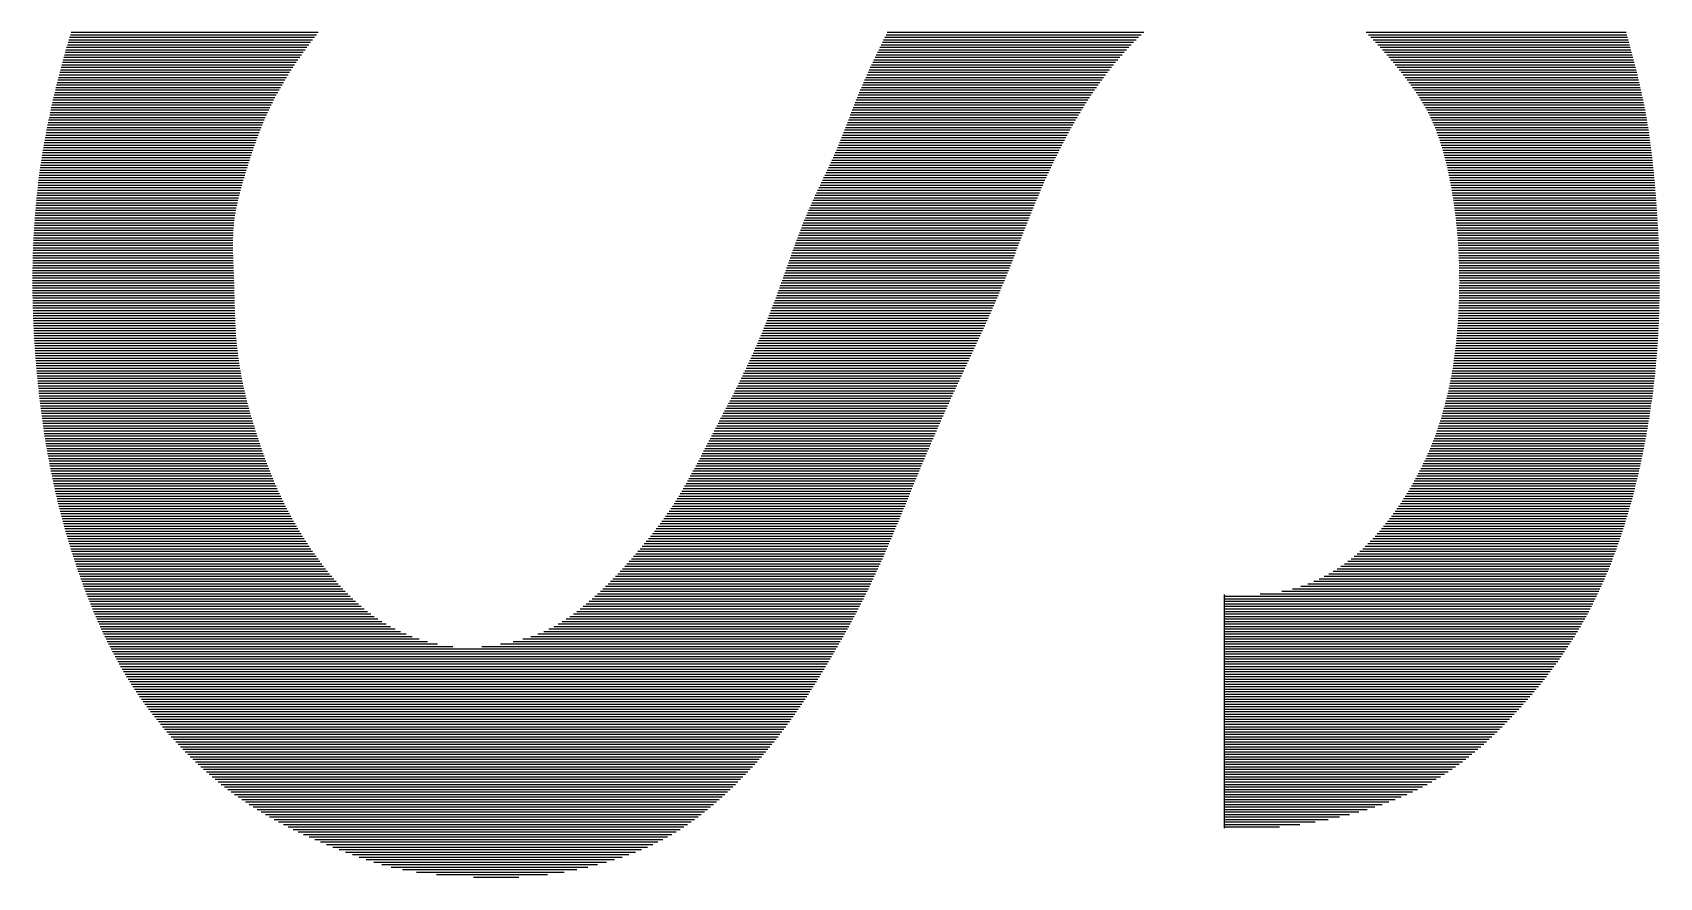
# Model space of a CAD drawing. Extents: x -2502 to 14741, y -2417 to 9756.
# Drawn here: x 8773.98 to 8817.82, y 1025.31 to 1048.06 of the extents above; entities that cross this region are included whole.
import ezdxf
from ezdxf.enums import TextEntityAlignment as Align
from ezdxf.xclip import XClip

# ---------------------------------------------------------------- set-up
doc = ezdxf.new("R2010")
doc.units = 0
doc.header["$LTSCALE"] = 60
doc.header["$MEASUREMENT"] = 0
doc.header["$XCLIPFRAME"] = 0
doc.layers.get('0').update_dxf_attribs({"linetype": 'CONTINUOUS'})
doc.layers.add('2017_67-102$0$RLA-FORMATO', color=7, linetype='CONTINUOUS')
doc.layers.add('2017_67-102$0$RLA-LOGO', color=7, linetype='CONTINUOUS')
doc.styles.add('2017_67-102$0$ROMAND', font='romand', dxfattribs={"height": 31.5})
doc.styles.add('2017_67-102$0$ROMANS', font='ROMANS.shx', dxfattribs={"height": 16.875})

# ---------------------------------------------------------------- blocks, each defined once
blk = doc.blocks.new('2017_67-102$0$viñeta-rl')
at = {"layer": '2017_67-102$0$RLA-LOGO', "color": 8, "true_color": 0x707070}
for p, q in [((-44.695, 270.015), (-44.695, 266.094)), ((-44.65, 270.023), (-44.65, 266.118)), ((-44.605, 270.031), (-44.605, 266.141)), ((-44.56, 270.039), (-44.56, 266.163)), ((-44.515, 270.047), (-44.515, 266.184)), ((-44.47, 270.055), (-44.47, 266.204)), ((-44.425, 270.062), (-44.425, 266.224)), ((-44.38, 270.069), (-44.38, 266.243)), ((-44.335, 270.076), (-44.335, 266.261)), ((-44.29, 270.083), (-44.29, 266.278)), ((-44.245, 270.09), (-44.245, 266.295)), ((-44.2, 270.096), (-44.2, 266.311)), ((-44.155, 270.102), (-44.155, 266.327)), ((-44.11, 270.108), (-44.11, 266.342)), ((-44.065, 270.114), (-44.065, 266.356)), ((-44.02, 270.12), (-44.02, 266.37)), ((-43.975, 270.126), (-43.975, 266.384)), ((-43.93, 270.131), (-43.93, 266.396)), ((-43.885, 270.137), (-43.885, 266.409)), ((-43.84, 270.142), (-43.84, 266.421)), ((-43.795, 270.147), (-43.795, 266.432)), ((-43.75, 270.152), (-43.75, 266.444)), ((-43.705, 270.157), (-43.705, 266.454)), ((-43.66, 270.162), (-43.66, 266.465)), ((-43.615, 270.167), (-43.615, 266.475)), ((-43.57, 270.171), (-43.57, 266.485)), ((-43.525, 270.176), (-43.525, 266.494)), ((-43.48, 270.18), (-43.48, 266.503)), ((-43.435, 270.184), (-43.435, 266.512)), ((-43.39, 270.189), (-43.39, 266.52)), ((-43.345, 270.193), (-43.345, 266.529)), ((-43.3, 270.196), (-43.3, 266.537)), ((-43.255, 270.2), (-43.255, 266.544)), ((-43.21, 270.204), (-43.21, 266.552)), ((-43.165, 270.208), (-43.165, 266.559)), ((-43.12, 270.211), (-43.12, 266.566)), ((-43.075, 270.215), (-43.075, 266.573)), ((-43.03, 270.218), (-43.03, 266.58)), ((-42.985, 270.221), (-42.985, 266.586)), ((-42.94, 270.224), (-42.94, 266.592)), ((-42.895, 270.227), (-42.895, 266.598)), ((-42.85, 270.23), (-42.85, 266.604)), ((-42.805, 270.233), (-42.805, 266.61)), ((-42.76, 270.236), (-42.76, 266.615)), ((-42.715, 270.239), (-42.715, 266.62)), ((-42.67, 270.241), (-42.67, 266.625)), ((-42.625, 270.244), (-42.625, 266.63)), ((-42.58, 270.246), (-42.58, 266.634)), ((-42.535, 270.249), (-42.535, 266.638)), ((-42.49, 270.251), (-42.49, 266.642)), ((-42.445, 270.253), (-42.445, 266.646)), ((-42.4, 270.255), (-42.4, 266.65)), ((-42.355, 270.257), (-42.355, 266.653)), ((-42.31, 270.259), (-42.31, 266.656)), ((-42.265, 270.261), (-42.265, 266.659)), ((-42.22, 270.262), (-42.22, 266.662)), ((-42.175, 270.264), (-42.175, 266.665)), ((-42.13, 270.265), (-42.13, 266.667)), ((-42.085, 270.267), (-42.085, 266.669)), ((-42.04, 270.268), (-42.04, 266.671)), ((-41.995, 270.269), (-41.995, 266.673)), ((-41.95, 270.27), (-41.95, 266.674)), ((-41.905, 270.271), (-41.905, 266.676)), ((-41.86, 270.272), (-41.86, 266.677)), ((-41.815, 270.273), (-41.815, 266.678)), ((-41.77, 270.273), (-41.77, 266.678)), ((-41.725, 270.274), (-41.725, 266.679)), ((-41.68, 270.274), (-41.68, 266.679)), ((-41.635, 270.274), (-41.635, 266.68)), ((-41.59, 270.274), (-41.59, 266.68)), ((-41.545, 270.274), (-41.545, 266.679)), ((-41.5, 270.274), (-41.5, 266.679)), ((-41.455, 270.274), (-41.455, 266.678)), ((-41.41, 270.274), (-41.41, 266.677)), ((-41.365, 270.273), (-41.365, 266.676)), ((-41.32, 270.273), (-41.32, 266.675)), ((-41.275, 270.272), (-41.275, 266.674)), ((-41.23, 270.271), (-41.23, 266.672)), ((-41.185, 270.27), (-41.185, 266.67)), ((-41.14, 270.269), (-41.14, 266.669)), ((-41.095, 270.268), (-41.095, 266.666)), ((-41.05, 270.267), (-41.05, 266.664)), ((-41.005, 270.265), (-41.005, 266.662)), ((-40.96, 270.264), (-40.96, 266.659)), ((-40.915, 270.262), (-40.915, 266.656)), ((-40.87, 270.26), (-40.87, 266.653)), ((-40.825, 270.258), (-40.825, 266.65)), ((-40.78, 270.256), (-40.78, 266.646)), ((-40.735, 270.254), (-40.735, 266.642)), ((-40.69, 270.252), (-40.69, 266.639)), ((-40.645, 270.249), (-40.645, 266.634)), ((-40.6, 270.247), (-40.6, 266.63)), ((-40.555, 270.244), (-40.555, 266.626)), ((-40.51, 270.241), (-40.51, 266.621)), ((-40.465, 270.238), (-40.465, 266.616)), ((-40.42, 270.235), (-40.42, 266.611)), ((-40.375, 270.231), (-40.375, 266.605)), ((-40.33, 270.228), (-40.33, 266.6)), ((-40.285, 270.224), (-40.285, 266.594)), ((-40.24, 270.22), (-40.24, 266.588)), ((-40.195, 270.217), (-40.195, 266.581)), ((-40.15, 270.212), (-40.15, 266.574)), ((-40.105, 270.208), (-40.105, 266.567)), ((-40.06, 270.204), (-40.06, 266.56)), ((-40.015, 270.199), (-40.015, 266.553)), ((-39.97, 270.195), (-39.97, 266.545)), ((-39.925, 270.19), (-39.925, 266.537)), ((-39.88, 270.185), (-39.88, 266.529)), ((-39.835, 270.18), (-39.835, 266.52)), ((-39.79, 270.175), (-39.79, 266.511)), ((-39.745, 270.17), (-39.745, 266.502)), ((-39.7, 270.164), (-39.7, 266.492)), ((-39.655, 270.159), (-39.655, 266.483)), ((-39.61, 270.153), (-39.61, 266.472)), ((-39.565, 270.147), (-39.565, 266.462)), ((-39.52, 270.141), (-39.52, 266.451)), ((-39.475, 270.135), (-39.475, 266.44)), ((-39.43, 270.128), (-39.43, 266.428)), ((-39.385, 270.122), (-39.385, 266.417)), ((-39.34, 270.115), (-39.34, 266.404)), ((-39.295, 270.109), (-39.295, 266.392)), ((-39.25, 270.102), (-39.25, 266.379)), ((-39.205, 270.095), (-39.205, 266.366)), ((-39.16, 270.088), (-39.16, 266.352)), ((-39.115, 270.08), (-39.115, 266.338)), ((-39.07, 270.073), (-39.07, 266.323)), ((-39.025, 270.065), (-39.025, 266.308)), ((-38.98, 270.058), (-38.98, 266.293)), ((-38.935, 270.05), (-38.935, 266.277)), ((-38.89, 270.042), (-38.89, 266.261)), ((-38.845, 270.034), (-38.845, 266.245)), ((-38.8, 270.025), (-38.8, 266.228)), ((-38.755, 270.017), (-38.755, 266.21)), ((-45.91, 269.726), (-45.91, 265.176)), ((-45.865, 269.738), (-45.865, 265.217)), ((-45.82, 269.751), (-45.82, 265.257)), ((-45.775, 269.763), (-45.775, 265.297)), ((-45.73, 269.774), (-45.73, 265.336)), ((-45.685, 269.786), (-45.685, 265.375)), ((-45.64, 269.798), (-45.64, 265.414)), ((-45.595, 269.81), (-45.595, 265.452)), ((-45.55, 269.821), (-45.55, 265.489)), ((-45.505, 269.833), (-45.505, 265.527)), ((-45.46, 269.844), (-45.46, 265.564)), ((-45.415, 269.855), (-45.415, 265.6)), ((-45.37, 269.867), (-45.37, 265.636)), ((-45.325, 269.878), (-45.325, 265.672)), ((-45.28, 269.888), (-45.28, 265.707)), ((-45.235, 269.899), (-45.235, 265.741)), ((-45.19, 269.91), (-45.19, 265.775)), ((-45.145, 269.92), (-45.145, 265.808)), ((-45.1, 269.93), (-45.1, 265.84)), ((-45.055, 269.94), (-45.055, 265.872)), ((-45.01, 269.95), (-45.01, 265.902)), ((-44.965, 269.96), (-44.965, 265.932)), ((-44.92, 269.97), (-44.92, 265.962)), ((-44.875, 269.979), (-44.875, 265.99)), ((-44.83, 269.988), (-44.83, 266.017)), ((-44.785, 269.997), (-44.785, 266.044)), ((-44.74, 270.006), (-44.74, 266.07)), ((-38.71, 270.008), (-38.71, 266.192)), ((-38.665, 270), (-38.665, 266.174)), ((-38.62, 269.991), (-38.62, 266.155)), ((-38.575, 269.982), (-38.575, 266.136)), ((-38.53, 269.973), (-38.53, 266.116)), ((-38.485, 269.964), (-38.485, 266.096)), ((-38.44, 269.954), (-38.44, 266.076)), ((-38.395, 269.945), (-38.395, 266.055)), ((-38.35, 269.935), (-38.35, 266.033)), ((-38.305, 269.925), (-38.305, 266.011)), ((-38.26, 269.915), (-38.26, 265.989)), ((-38.215, 269.905), (-38.215, 265.966)), ((-38.17, 269.895), (-38.17, 265.942)), ((-38.125, 269.884), (-38.125, 265.918)), ((-38.08, 269.873), (-38.08, 265.894)), ((-38.035, 269.863), (-38.035, 265.869)), ((-37.99, 269.852), (-37.99, 265.844)), ((-37.945, 269.84), (-37.945, 265.818)), ((-37.9, 269.829), (-37.9, 265.791)), ((-37.855, 269.818), (-37.855, 265.764)), ((-37.81, 269.806), (-37.81, 265.736)), ((-37.765, 269.794), (-37.765, 265.708)), ((-37.72, 269.782), (-37.72, 265.679)), ((-37.675, 269.77), (-37.675, 265.65)), ((-37.63, 269.758), (-37.63, 265.62)), ((-37.585, 269.745), (-37.585, 265.589)), ((-37.54, 269.732), (-37.54, 265.558)), ((-46.09, 269.677), (-46.09, 265.004)), ((-46.045, 269.69), (-46.045, 265.048)), ((-46, 269.702), (-46, 265.091)), ((-45.955, 269.714), (-45.955, 265.134)), ((-37.495, 269.719), (-37.495, 265.526)), ((-37.45, 269.706), (-37.45, 265.494)), ((-37.405, 269.693), (-37.405, 265.46)), ((-37.36, 269.679), (-37.36, 265.426)), ((-37.315, 269.666), (-37.315, 265.392)), ((-37.27, 269.652), (-37.27, 265.356)), ((-37.225, 269.638), (-37.225, 265.32)), ((-37.18, 269.623), (-37.18, 265.283)), ((-37.135, 269.609), (-37.135, 265.245)), ((-37.09, 269.594), (-37.09, 265.206)), ((-37.045, 269.579), (-37.045, 265.165)), ((-37, 269.564), (-37, 265.124)), ((-36.955, 269.548), (-36.955, 265.081)), ((-36.91, 269.533), (-36.91, 265.037)), ((-36.865, 269.517), (-36.865, 264.991)), ((-36.82, 269.5), (-36.82, 264.944)), ((-36.775, 269.484), (-36.775, 264.895)), ((-36.73, 269.467), (-36.73, 264.844)), ((-36.685, 269.451), (-36.685, 264.791)), ((-36.64, 269.433), (-36.64, 264.736)), ((-36.595, 269.416), (-36.595, 264.678)), ((-36.55, 269.398), (-36.55, 264.617)), ((-36.505, 269.38), (-36.505, 264.553)), ((-36.46, 269.362), (-36.46, 264.485)), ((-36.415, 269.344), (-36.415, 264.413)), ((-36.37, 269.325), (-36.37, 264.337)), ((-36.325, 269.306), (-36.325, 264.254)), ((-36.28, 269.286), (-36.28, 264.165)), ((-36.235, 269.267), (-36.235, 264.067)), ((-36.19, 269.247), (-36.19, 263.958)), ((-36.145, 269.226), (-36.145, 263.834)), ((-36.1, 269.206), (-36.1, 263.685)), ((-36.055, 269.185), (-36.055, 263.489)), ((-36.01, 269.164), (-36.01, 263.1)), ((-35.965, 269.142), (-35.965, 262.457)), ((-35.92, 269.12), (-35.92, 262.457)), ((-35.875, 269.098), (-35.875, 262.457)), ((-35.83, 269.075), (-35.83, 262.457)), ((-35.785, 269.052), (-35.785, 262.457)), ((-35.74, 269.029), (-35.74, 262.457)), ((-35.695, 269.005), (-35.695, 262.457)), ((-35.65, 268.981), (-35.65, 262.457)), ((-35.605, 268.956), (-35.605, 262.457)), ((-35.56, 268.931), (-35.56, 262.457)), ((-35.515, 268.906), (-35.515, 262.457)), ((-35.47, 268.88), (-35.47, 262.457)), ((-35.425, 268.854), (-35.425, 262.457)), ((-35.38, 268.828), (-35.38, 262.457)), ((-35.335, 268.801), (-35.335, 262.457)), ((-35.29, 268.774), (-35.29, 262.457)), ((-35.245, 268.746), (-35.245, 262.457)), ((-35.2, 268.718), (-35.2, 262.457)), ((-35.155, 268.689), (-35.155, 262.457)), ((-35.11, 268.66), (-35.11, 262.457)), ((-35.065, 268.631), (-35.065, 262.457)), ((-35.02, 268.601), (-35.02, 262.457)), ((-34.975, 268.571), (-34.975, 262.457)), ((-34.93, 268.54), (-34.93, 262.457)), ((-34.885, 268.509), (-34.885, 262.457)), ((-34.84, 268.478), (-34.84, 262.457)), ((-34.795, 268.446), (-34.795, 262.457)), ((-34.75, 268.413), (-34.75, 262.457)), ((-34.705, 268.38), (-34.705, 262.457)), ((-34.66, 268.347), (-34.66, 262.457)), ((-34.615, 268.313), (-34.615, 262.457)), ((-34.57, 268.278), (-34.57, 262.457)), ((-34.525, 268.243), (-34.525, 262.457)), ((-34.48, 268.208), (-34.48, 262.457)), ((-34.435, 268.172), (-34.435, 262.457)), ((-34.39, 268.136), (-34.39, 262.457)), ((-34.345, 268.099), (-34.345, 262.457)), ((-34.3, 268.062), (-34.3, 262.457)), ((-34.255, 268.024), (-34.255, 262.457)), ((-34.21, 267.986), (-34.21, 262.457)), ((-34.165, 267.947), (-34.165, 262.457)), ((-34.12, 267.908), (-34.12, 262.457)), ((-34.075, 267.869), (-34.075, 262.457)), ((-34.03, 267.829), (-34.03, 262.457)), ((-33.985, 267.788), (-33.985, 262.457)), ((-33.94, 267.747), (-33.94, 262.457)), ((-33.895, 267.706), (-33.895, 262.457)), ((-33.85, 267.664), (-33.85, 262.457)), ((-33.805, 267.622), (-33.805, 262.457)), ((-33.76, 267.579), (-33.76, 262.457)), ((-33.715, 267.536), (-33.715, 262.457)), ((-33.67, 267.492), (-33.67, 262.457)), ((-33.625, 267.447), (-33.625, 262.457)), ((-33.58, 267.402), (-33.58, 262.457)), ((-33.535, 267.357), (-33.535, 262.457)), ((-33.49, 267.31), (-33.49, 262.457)), ((-33.445, 267.263), (-33.445, 262.457)), ((-33.4, 267.215), (-33.4, 262.457)), ((-33.355, 267.167), (-33.355, 262.457)), ((-33.31, 267.117), (-33.31, 262.457)), ((-33.265, 267.066), (-33.265, 262.457)), ((-33.22, 267.014), (-33.22, 262.457)), ((-33.175, 266.961), (-33.175, 262.457)), ((-33.13, 266.907), (-33.13, 262.457)), ((-33.085, 266.851), (-33.085, 262.457)), ((-33.04, 266.794), (-33.04, 262.457)), ((-32.995, 266.735), (-32.995, 262.457)), ((-32.95, 266.675), (-32.95, 262.457)), ((-32.905, 266.612), (-32.905, 262.457)), ((-32.86, 266.548), (-32.86, 262.457)), ((-32.815, 266.481), (-32.815, 262.457)), ((-32.77, 266.411), (-32.77, 262.457)), ((-32.725, 266.339), (-32.725, 262.457)), ((-32.68, 266.263), (-32.68, 262.457)), ((-32.635, 266.185), (-32.635, 262.457)), ((-32.59, 266.104), (-32.59, 262.457)), ((-32.545, 266.019), (-32.545, 262.457)), ((-32.5, 265.93), (-32.5, 262.457)), ((-32.455, 265.837), (-32.455, 262.457)), ((-32.41, 265.739), (-32.41, 262.457)), ((-32.365, 265.637), (-32.365, 262.457)), ((-32.32, 265.529), (-32.32, 262.457)), ((-32.275, 265.415), (-32.275, 262.457)), ((-32.23, 265.293), (-32.23, 262.457)), ((-32.185, 265.164), (-32.185, 262.457)), ((-32.14, 265.024), (-32.14, 262.457)), ((-32.095, 264.874), (-32.095, 262.457)), ((-32.05, 264.709), (-32.05, 262.457)), ((-32.005, 264.528), (-32.005, 262.457)), ((-31.96, 264.324), (-31.96, 262.457)), ((-31.915, 264.09), (-31.915, 262.457)), ((-31.87, 263.815), (-31.87, 262.457)), ((-31.825, 263.452), (-31.825, 262.457)), ((-36.001, 262.457), (-31.808, 262.457)), ((-46.09, 261.011), (-46.09, 256.405)), ((-46.045, 260.965), (-46.045, 256.383)), ((-46, 260.919), (-46, 256.361)), ((-45.955, 260.874), (-45.955, 256.338)), ((-45.91, 260.83), (-45.91, 256.316)), ((-45.865, 260.786), (-45.865, 256.294)), ((-45.82, 260.744), (-45.82, 256.272)), ((-45.775, 260.702), (-45.775, 256.25)), ((-45.73, 260.661), (-45.73, 256.229)), ((-45.685, 260.621), (-45.685, 256.207)), ((-45.64, 260.581), (-45.64, 256.185)), ((-45.595, 260.543), (-45.595, 256.164)), ((-45.55, 260.505), (-45.55, 256.143)), ((-45.505, 260.467), (-45.505, 256.121)), ((-45.46, 260.431), (-45.46, 256.1)), ((-45.415, 260.395), (-45.415, 256.08)), ((-45.37, 260.359), (-45.37, 256.059)), ((-45.325, 260.325), (-45.325, 256.039)), ((-45.28, 260.29), (-45.28, 256.018)), ((-45.235, 260.257), (-45.235, 255.998)), ((-45.19, 260.224), (-45.19, 255.978)), ((-45.145, 260.191), (-45.145, 255.959)), ((-45.1, 260.16), (-45.1, 255.939)), ((-45.055, 260.128), (-45.055, 255.92)), ((-45.01, 260.097), (-45.01, 255.902)), ((-44.965, 260.067), (-44.965, 255.883)), ((-44.92, 260.037), (-44.92, 255.865)), ((-44.875, 260.008), (-44.875, 255.847)), ((-44.83, 259.979), (-44.83, 255.829)), ((-44.785, 259.95), (-44.785, 255.811)), ((-44.74, 259.922), (-44.74, 255.793)), ((-44.695, 259.894), (-44.695, 255.776)), ((-44.65, 259.867), (-44.65, 255.758)), ((-44.605, 259.84), (-44.605, 255.741)), ((-44.56, 259.813), (-44.56, 255.724)), ((-44.515, 259.787), (-44.515, 255.706)), ((-44.47, 259.761), (-44.47, 255.689)), ((-44.425, 259.735), (-44.425, 255.672)), ((-44.38, 259.71), (-44.38, 255.654)), ((-44.335, 259.685), (-44.335, 255.637)), ((-44.29, 259.66), (-44.29, 255.619)), ((-44.245, 259.635), (-44.245, 255.601)), ((-44.2, 259.611), (-44.2, 255.583)), ((-44.155, 259.587), (-44.155, 255.565)), ((-44.11, 259.564), (-44.11, 255.547)), ((-44.065, 259.54), (-44.065, 255.528)), ((-44.02, 259.517), (-44.02, 255.51)), ((-43.975, 259.494), (-43.975, 255.491)), ((-43.93, 259.472), (-43.93, 255.471)), ((-43.885, 259.449), (-43.885, 255.451)), ((-43.84, 259.427), (-43.84, 255.431)), ((-43.795, 259.405), (-43.795, 255.411)), ((-43.75, 259.383), (-43.75, 255.39)), ((-43.705, 259.362), (-43.705, 255.369)), ((-43.66, 259.341), (-43.66, 255.348)), ((-43.615, 259.319), (-43.615, 255.327)), ((-43.57, 259.299), (-43.57, 255.305)), ((-43.525, 259.278), (-43.525, 255.284)), ((-43.48, 259.257), (-43.48, 255.262)), ((-43.435, 259.237), (-43.435, 255.24)), ((-43.39, 259.217), (-43.39, 255.219)), ((-43.345, 259.197), (-43.345, 255.197)), ((-43.3, 259.177), (-43.3, 255.175)), ((-43.255, 259.158), (-43.255, 255.154)), ((-43.21, 259.138), (-43.21, 255.133)), ((-43.165, 259.119), (-43.165, 255.111)), ((-43.12, 259.1), (-43.12, 255.09)), ((-43.075, 259.081), (-43.075, 255.07)), ((-43.03, 259.062), (-43.03, 255.049)), ((-42.985, 259.043), (-42.985, 255.029)), ((-42.94, 259.025), (-42.94, 255.009)), ((-42.895, 259.006), (-42.895, 254.99)), ((-42.85, 258.988), (-42.85, 254.97)), ((-42.805, 258.97), (-42.805, 254.951)), ((-42.76, 258.952), (-42.76, 254.933)), ((-42.715, 258.934), (-42.715, 254.914)), ((-42.67, 258.916), (-42.67, 254.896)), ((-42.625, 258.898), (-42.625, 254.878)), ((-42.58, 258.88), (-42.58, 254.861)), ((-42.535, 258.863), (-42.535, 254.843)), ((-42.49, 258.845), (-42.49, 254.826)), ((-42.445, 258.828), (-42.445, 254.809)), ((-42.4, 258.81), (-42.4, 254.792)), ((-42.355, 258.792), (-42.355, 254.775)), ((-42.31, 258.775), (-42.31, 254.758)), ((-42.265, 258.757), (-42.265, 254.742)), ((-42.22, 258.74), (-42.22, 254.725)), ((-42.175, 258.722), (-42.175, 254.709)), ((-42.13, 258.705), (-42.13, 254.693)), ((-42.085, 258.687), (-42.085, 254.676)), ((-42.04, 258.67), (-42.04, 254.66)), ((-41.995, 258.652), (-41.995, 254.644)), ((-41.95, 258.634), (-41.95, 254.628)), ((-41.905, 258.617), (-41.905, 254.612)), ((-41.86, 258.599), (-41.86, 254.596)), ((-41.815, 258.581), (-41.815, 254.58)), ((-41.77, 258.563), (-41.77, 254.564)), ((-41.725, 258.545), (-41.725, 254.548)), ((-41.68, 258.527), (-41.68, 254.532)), ((-41.635, 258.508), (-41.635, 254.516)), ((-41.59, 258.49), (-41.59, 254.5)), ((-41.545, 258.471), (-41.545, 254.483)), ((-41.5, 258.452), (-41.5, 254.467)), ((-41.455, 258.434), (-41.455, 254.451)), ((-41.41, 258.415), (-41.41, 254.434)), ((-41.365, 258.395), (-41.365, 254.418)), ((-41.32, 258.376), (-41.32, 254.401)), ((-41.275, 258.357), (-41.275, 254.384)), ((-41.23, 258.337), (-41.23, 254.367)), ((-41.185, 258.317), (-41.185, 254.349)), ((-41.14, 258.297), (-41.14, 254.332)), ((-41.095, 258.277), (-41.095, 254.315)), ((-41.05, 258.257), (-41.05, 254.297)), ((-41.005, 258.237), (-41.005, 254.279)), ((-40.96, 258.216), (-40.96, 254.261)), ((-40.915, 258.196), (-40.915, 254.243)), ((-40.87, 258.176), (-40.87, 254.225)), ((-40.825, 258.155), (-40.825, 254.206)), ((-40.78, 258.134), (-40.78, 254.188)), ((-40.735, 258.113), (-40.735, 254.169)), ((-40.69, 258.093), (-40.69, 254.15)), ((-40.645, 258.072), (-40.645, 254.131)), ((-40.6, 258.051), (-40.6, 254.112)), ((-40.555, 258.03), (-40.555, 254.092)), ((-40.51, 258.009), (-40.51, 254.073)), ((-40.465, 257.988), (-40.465, 254.053)), ((-40.42, 257.967), (-40.42, 254.033)), ((-40.375, 257.945), (-40.375, 254.013)), ((-40.33, 257.924), (-40.33, 253.993)), ((-40.285, 257.903), (-40.285, 253.973)), ((-40.24, 257.882), (-40.24, 253.952)), ((-40.195, 257.861), (-40.195, 253.931)), ((-40.15, 257.84), (-40.15, 253.91)), ((-40.105, 257.819), (-40.105, 253.889)), ((-40.06, 257.798), (-40.06, 253.868)), ((-40.015, 257.777), (-40.015, 253.847)), ((-39.97, 257.756), (-39.97, 253.825)), ((-39.925, 257.735), (-39.925, 253.803)), ((-39.88, 257.714), (-39.88, 253.781)), ((-39.835, 257.693), (-39.835, 253.759)), ((-39.79, 257.672), (-39.79, 253.737)), ((-39.745, 257.652), (-39.745, 253.715)), ((-39.7, 257.631), (-39.7, 253.692)), ((-39.655, 257.61), (-39.655, 253.669)), ((-39.61, 257.59), (-39.61, 253.646)), ((-39.565, 257.569), (-39.565, 253.623)), ((-39.52, 257.548), (-39.52, 253.6)), ((-39.475, 257.528), (-39.475, 253.577)), ((-39.43, 257.508), (-39.43, 253.554)), ((-39.385, 257.487), (-39.385, 253.53)), ((-39.34, 257.467), (-39.34, 253.507)), ((-39.295, 257.447), (-39.295, 253.483)), ((-39.25, 257.426), (-39.25, 253.459)), ((-39.205, 257.406), (-39.205, 253.436)), ((-39.16, 257.386), (-39.16, 253.412)), ((-39.115, 257.366), (-39.115, 253.388)), ((-39.07, 257.346), (-39.07, 253.365)), ((-39.025, 257.326), (-39.025, 253.341)), ((-38.98, 257.306), (-38.98, 253.317)), ((-38.935, 257.286), (-38.935, 253.294)), ((-38.89, 257.266), (-38.89, 253.27)), ((-38.845, 257.247), (-38.845, 253.246)), ((-38.8, 257.227), (-38.8, 253.223)), ((-38.755, 257.207), (-38.755, 253.199)), ((-38.71, 257.188), (-38.71, 253.176)), ((-38.665, 257.168), (-38.665, 253.152)), ((-38.62, 257.149), (-38.62, 253.129)), ((-38.575, 257.13), (-38.575, 253.106)), ((-38.53, 257.11), (-38.53, 253.082)), ((-38.485, 257.091), (-38.485, 253.059)), ((-38.44, 257.072), (-38.44, 253.035)), ((-38.395, 257.053), (-38.395, 253.011)), ((-38.35, 257.034), (-38.35, 252.988)), ((-38.305, 257.015), (-38.305, 252.964)), ((-38.26, 256.996), (-38.26, 252.94)), ((-38.215, 256.977), (-38.215, 252.915)), ((-38.17, 256.958), (-38.17, 252.891)), ((-38.125, 256.94), (-38.125, 252.866)), ((-38.08, 256.921), (-38.08, 252.841)), ((-38.035, 256.902), (-38.035, 252.816)), ((-37.99, 256.884), (-37.99, 252.791)), ((-37.945, 256.865), (-37.945, 252.765)), ((-37.9, 256.846), (-37.9, 252.739)), ((-37.855, 256.828), (-37.855, 252.712)), ((-37.81, 256.809), (-37.81, 252.686)), ((-37.765, 256.791), (-37.765, 252.658)), ((-37.72, 256.772), (-37.72, 252.631)), ((-37.675, 256.754), (-37.675, 252.603)), ((-37.63, 256.735), (-37.63, 252.574)), ((-37.585, 256.717), (-37.585, 252.545)), ((-37.54, 256.698), (-37.54, 252.515)), ((-37.495, 256.679), (-37.495, 252.485)), ((-37.45, 256.661), (-37.45, 252.454)), ((-37.405, 256.642), (-37.405, 252.422)), ((-37.36, 256.623), (-37.36, 252.39)), ((-37.315, 256.605), (-37.315, 252.357)), ((-37.27, 256.586), (-37.27, 252.324)), ((-37.225, 256.567), (-37.225, 252.29)), ((-37.18, 256.548), (-37.18, 252.256)), ((-37.135, 256.529), (-37.135, 252.221)), ((-37.09, 256.51), (-37.09, 252.186)), ((-37.045, 256.491), (-37.045, 252.15)), ((-37, 256.472), (-37, 252.113)), ((-36.955, 256.453), (-36.955, 252.076)), ((-36.91, 256.434), (-36.91, 252.039)), ((-36.865, 256.414), (-36.865, 252.002)), ((-36.82, 256.395), (-36.82, 251.964)), ((-36.775, 256.375), (-36.775, 251.925)), ((-36.73, 256.355), (-36.73, 251.887)), ((-36.685, 256.335), (-36.685, 251.848)), ((-36.64, 256.316), (-36.64, 251.808)), ((-36.595, 256.295), (-36.595, 251.769)), ((-36.55, 256.275), (-36.55, 251.729)), ((-36.505, 256.255), (-36.505, 251.688)), ((-36.46, 256.234), (-36.46, 251.647)), ((-36.415, 256.214), (-36.415, 251.606)), ((-36.37, 256.193), (-36.37, 251.564)), ((-36.325, 256.172), (-36.325, 251.521)), ((-36.28, 256.151), (-36.28, 251.478)), ((-36.235, 256.13), (-36.235, 251.434)), ((-36.19, 256.108), (-36.19, 251.39)), ((-36.145, 256.087), (-36.145, 251.344)), ((-36.1, 256.065), (-36.1, 251.298)), ((-36.055, 256.043), (-36.055, 251.251)), ((-36.01, 256.021), (-36.01, 251.202)), ((-35.965, 255.998), (-35.965, 251.153)), ((-35.92, 255.975), (-35.92, 251.102)), ((-35.875, 255.953), (-35.875, 251.051)), ((-35.83, 255.93), (-35.83, 250.997)), ((-35.785, 255.906), (-35.785, 250.942)), ((-35.74, 255.883), (-35.74, 250.886)), ((-35.695, 255.859), (-35.695, 250.827)), ((-35.65, 255.835), (-35.65, 250.767)), ((-35.605, 255.811), (-35.605, 250.703)), ((-35.56, 255.787), (-35.56, 250.637)), ((-35.515, 255.762), (-35.515, 250.567)), ((-35.47, 255.737), (-35.47, 250.493)), ((-35.425, 255.713), (-35.425, 250.414)), ((-35.38, 255.688), (-35.38, 250.328)), ((-35.335, 255.662), (-35.335, 250.233)), ((-35.29, 255.637), (-35.29, 250.127)), ((-35.245, 255.612), (-35.245, 250.004)), ((-35.2, 255.586), (-35.2, 249.86)), ((-35.155, 255.56), (-35.155, 249.684)), ((-35.11, 255.534), (-35.11, 249.458)), ((-35.065, 255.508), (-35.065, 249.125)), ((-35.02, 255.482), (-35.02, 242.463)), ((-34.975, 255.456), (-34.975, 242.486)), ((-34.93, 255.43), (-34.93, 242.51)), ((-34.885, 255.403), (-34.885, 242.534)), ((-34.84, 255.376), (-34.84, 242.559)), ((-34.795, 255.35), (-34.795, 242.584)), ((-34.75, 255.323), (-34.75, 242.609)), ((-34.705, 255.296), (-34.705, 242.634)), ((-34.66, 255.269), (-34.66, 242.66)), ((-34.615, 255.242), (-34.615, 242.687)), ((-34.57, 255.214), (-34.57, 242.714)), ((-34.525, 255.186), (-34.525, 242.741)), ((-34.48, 255.159), (-34.48, 242.769)), ((-34.435, 255.131), (-34.435, 242.797)), ((-34.39, 255.102), (-34.39, 242.826)), ((-34.345, 255.074), (-34.345, 242.855)), ((-34.3, 255.045), (-34.3, 242.884)), ((-34.255, 255.016), (-34.255, 242.914)), ((-34.21, 254.987), (-34.21, 242.945)), ((-34.165, 254.958), (-34.165, 242.976)), ((-34.12, 254.928), (-34.12, 243.007)), ((-34.075, 254.898), (-34.075, 243.039)), ((-34.03, 254.868), (-34.03, 243.072)), ((-33.985, 254.837), (-33.985, 243.105)), ((-33.94, 254.806), (-33.94, 243.138)), ((-33.895, 254.775), (-33.895, 243.172)), ((-33.85, 254.744), (-33.85, 243.207)), ((-33.805, 254.712), (-33.805, 243.242)), ((-33.76, 254.68), (-33.76, 243.277)), ((-33.715, 254.647), (-33.715, 243.313)), ((-33.67, 254.614), (-33.67, 243.35)), ((-33.625, 254.58), (-33.625, 243.387)), ((-33.58, 254.546), (-33.58, 243.425)), ((-33.535, 254.512), (-33.535, 243.464)), ((-33.49, 254.477), (-33.49, 243.503)), ((-33.445, 254.442), (-33.445, 243.542)), ((-33.4, 254.407), (-33.4, 243.583)), ((-33.355, 254.371), (-33.355, 243.624)), ((-33.31, 254.334), (-33.31, 243.665)), ((-33.265, 254.297), (-33.265, 243.707)), ((-33.22, 254.26), (-33.22, 243.75)), ((-33.175, 254.222), (-33.175, 243.794)), ((-33.13, 254.183), (-33.13, 243.839)), ((-33.085, 254.144), (-33.085, 243.884)), ((-33.04, 254.105), (-33.04, 243.93)), ((-32.995, 254.065), (-32.995, 243.977)), ((-32.95, 254.024), (-32.95, 244.025)), ((-32.905, 253.983), (-32.905, 244.073)), ((-32.86, 253.941), (-32.86, 244.123)), ((-32.815, 253.899), (-32.815, 244.174)), ((-32.77, 253.856), (-32.77, 244.225)), ((-32.725, 253.813), (-32.725, 244.278)), ((-32.68, 253.768), (-32.68, 244.332)), ((-32.635, 253.723), (-32.635, 244.387)), ((-32.59, 253.678), (-32.59, 244.443)), ((-32.545, 253.631), (-32.545, 244.5)), ((-32.5, 253.584), (-32.5, 244.559)), ((-32.455, 253.536), (-32.455, 244.619)), ((-32.41, 253.488), (-32.41, 244.681)), ((-32.365, 253.438), (-32.365, 244.744)), ((-32.32, 253.388), (-32.32, 244.809)), ((-32.275, 253.337), (-32.275, 244.875)), ((-32.23, 253.284), (-32.23, 244.943)), ((-32.185, 253.231), (-32.185, 245.013)), ((-32.14, 253.177), (-32.14, 245.085)), ((-32.095, 253.121), (-32.095, 245.158)), ((-32.05, 253.064), (-32.05, 245.234)), ((-32.005, 253.005), (-32.005, 245.311)), ((-31.96, 252.945), (-31.96, 245.391)), ((-31.915, 252.883), (-31.915, 245.473)), ((-31.87, 252.819), (-31.87, 245.557)), ((-31.825, 252.752), (-31.825, 245.644)), ((-31.78, 252.683), (-31.78, 245.734)), ((-31.735, 252.611), (-31.735, 245.826)), ((-31.69, 252.535), (-31.69, 245.921)), ((-31.645, 252.456), (-31.645, 246.02)), ((-31.6, 252.373), (-31.6, 246.121)), ((-31.555, 252.285), (-31.555, 246.226)), ((-31.51, 252.193), (-31.51, 246.333)), ((-31.465, 252.096), (-31.465, 246.444)), ((-31.42, 251.992), (-31.42, 246.558)), ((-31.375, 251.882), (-31.375, 246.676)), ((-31.33, 251.765), (-31.33, 246.797)), ((-31.285, 251.64), (-31.285, 246.92)), ((-31.24, 251.505), (-31.24, 247.047)), ((-31.195, 251.36), (-31.195, 247.181)), ((-31.15, 251.202), (-31.15, 247.327)), ((-31.105, 251.027), (-31.105, 247.496)), ((-31.06, 250.83), (-31.06, 247.698)), ((-31.015, 250.599), (-31.015, 247.951)), ((-30.97, 250.303), (-30.97, 248.307)), ((-30.925, 249.788), (-30.925, 248.972)), ((-35.065, 248.603), (-35.065, 242.44)), ((-35.155, 248.145), (-35.155, 242.395)), ((-35.11, 248.325), (-35.11, 242.417)), ((-35.245, 247.873), (-35.245, 242.351)), ((-35.2, 247.999), (-35.2, 242.372)), ((-35.38, 247.567), (-35.38, 242.287)), ((-35.335, 247.66), (-35.335, 242.308)), ((-35.29, 247.762), (-35.29, 242.329)), ((-35.56, 247.257), (-35.56, 242.206)), ((-35.515, 247.327), (-35.515, 242.226)), ((-35.47, 247.402), (-35.47, 242.246)), ((-35.425, 247.482), (-35.425, 242.266)), ((-35.785, 246.956), (-35.785, 242.111)), ((-35.74, 247.011), (-35.74, 242.129)), ((-35.695, 247.068), (-35.695, 242.148)), ((-35.65, 247.127), (-35.65, 242.167)), ((-35.605, 247.19), (-35.605, 242.187)), ((-36.055, 246.668), (-36.055, 242.004)), ((-36.01, 246.713), (-36.01, 242.021)), ((-35.965, 246.758), (-35.965, 242.039)), ((-35.92, 246.805), (-35.92, 242.056)), ((-35.875, 246.854), (-35.875, 242.074)), ((-35.83, 246.904), (-35.83, 242.092)), ((-36.415, 246.352), (-36.415, 241.873)), ((-36.37, 246.389), (-36.37, 241.889)), ((-36.325, 246.426), (-36.325, 241.905)), ((-36.28, 246.464), (-36.28, 241.921)), ((-36.235, 246.503), (-36.235, 241.937)), ((-36.19, 246.543), (-36.19, 241.953)), ((-36.145, 246.584), (-36.145, 241.97)), ((-36.1, 246.625), (-36.1, 241.987)), ((-46.09, 246.185), (-46.09, 241.747)), ((-46.045, 246.15), (-46.045, 241.733)), ((-46, 246.115), (-46, 241.719)), ((-45.955, 246.081), (-45.955, 241.706)), ((-36.82, 246.051), (-36.82, 241.74)), ((-36.775, 246.083), (-36.775, 241.754)), ((-36.73, 246.114), (-36.73, 241.768)), ((-36.685, 246.147), (-36.685, 241.783)), ((-36.64, 246.18), (-36.64, 241.797)), ((-36.595, 246.213), (-36.595, 241.812)), ((-36.55, 246.247), (-36.55, 241.827)), ((-36.505, 246.281), (-36.505, 241.842)), ((-36.46, 246.317), (-36.46, 241.858)), ((-45.91, 246.047), (-45.91, 241.692)), ((-45.865, 246.013), (-45.865, 241.679)), ((-45.82, 245.98), (-45.82, 241.665)), ((-45.775, 245.947), (-45.775, 241.652)), ((-45.73, 245.914), (-45.73, 241.639)), ((-45.685, 245.882), (-45.685, 241.627)), ((-45.64, 245.851), (-45.64, 241.614)), ((-45.595, 245.819), (-45.595, 241.602)), ((-45.55, 245.789), (-45.55, 241.589)), ((-45.505, 245.758), (-45.505, 241.577)), ((-37.27, 245.767), (-37.27, 241.608)), ((-37.225, 245.794), (-37.225, 241.62)), ((-37.18, 245.82), (-37.18, 241.633)), ((-37.135, 245.847), (-37.135, 241.646)), ((-37.09, 245.875), (-37.09, 241.659)), ((-37.045, 245.903), (-37.045, 241.672)), ((-37, 245.932), (-37, 241.685)), ((-36.955, 245.961), (-36.955, 241.698)), ((-36.91, 245.991), (-36.91, 241.712)), ((-36.865, 246.021), (-36.865, 241.726)), ((-45.46, 245.729), (-45.46, 241.565)), ((-45.415, 245.699), (-45.415, 241.553)), ((-45.37, 245.67), (-45.37, 241.541)), ((-45.325, 245.642), (-45.325, 241.529)), ((-45.28, 245.614), (-45.28, 241.518)), ((-45.235, 245.586), (-45.235, 241.506)), ((-45.19, 245.559), (-45.19, 241.495)), ((-45.145, 245.533), (-45.145, 241.484)), ((-45.1, 245.506), (-45.1, 241.473)), ((-45.055, 245.481), (-45.055, 241.462)), ((-37.855, 245.467), (-37.855, 241.461)), ((-37.81, 245.488), (-37.81, 241.471)), ((-37.765, 245.509), (-37.765, 241.482)), ((-37.72, 245.53), (-37.72, 241.492)), ((-37.675, 245.552), (-37.675, 241.503)), ((-37.63, 245.574), (-37.63, 241.514)), ((-37.585, 245.597), (-37.585, 241.525)), ((-37.54, 245.62), (-37.54, 241.537)), ((-37.495, 245.643), (-37.495, 241.548)), ((-37.45, 245.667), (-37.45, 241.56)), ((-37.405, 245.692), (-37.405, 241.572)), ((-37.36, 245.716), (-37.36, 241.584)), ((-37.315, 245.742), (-37.315, 241.596)), ((-45.01, 245.456), (-45.01, 241.451)), ((-44.965, 245.431), (-44.965, 241.44)), ((-44.92, 245.407), (-44.92, 241.43)), ((-44.875, 245.383), (-44.875, 241.419)), ((-44.83, 245.36), (-44.83, 241.409)), ((-44.785, 245.337), (-44.785, 241.399)), ((-44.74, 245.315), (-44.74, 241.389)), ((-44.695, 245.294), (-44.695, 241.379)), ((-44.65, 245.273), (-44.65, 241.369)), ((-44.605, 245.252), (-44.605, 241.36)), ((-44.56, 245.232), (-44.56, 241.35)), ((-44.515, 245.212), (-44.515, 241.341)), ((-44.47, 245.193), (-44.47, 241.332)), ((-44.425, 245.174), (-44.425, 241.323)), ((-38.575, 245.179), (-38.575, 241.315)), ((-38.53, 245.195), (-38.53, 241.323)), ((-38.485, 245.211), (-38.485, 241.331)), ((-38.44, 245.227), (-38.44, 241.34)), ((-38.395, 245.244), (-38.395, 241.348)), ((-38.35, 245.261), (-38.35, 241.357)), ((-38.305, 245.278), (-38.305, 241.365)), ((-38.26, 245.296), (-38.26, 241.374)), ((-38.215, 245.314), (-38.215, 241.383)), ((-38.17, 245.332), (-38.17, 241.392)), ((-38.125, 245.35), (-38.125, 241.402)), ((-38.08, 245.369), (-38.08, 241.411)), ((-38.035, 245.388), (-38.035, 241.421)), ((-37.99, 245.407), (-37.99, 241.431)), ((-37.945, 245.427), (-37.945, 241.44)), ((-37.9, 245.447), (-37.9, 241.451)), ((-44.38, 245.156), (-44.38, 241.314)), ((-44.335, 245.138), (-44.335, 241.305)), ((-44.29, 245.121), (-44.29, 241.297)), ((-44.245, 245.103), (-44.245, 241.288)), ((-44.2, 245.087), (-44.2, 241.28)), ((-44.155, 245.07), (-44.155, 241.272)), ((-44.11, 245.054), (-44.11, 241.264)), ((-44.065, 245.038), (-44.065, 241.256)), ((-44.02, 245.022), (-44.02, 241.248)), ((-43.975, 245.007), (-43.975, 241.24)), ((-43.93, 244.992), (-43.93, 241.233)), ((-43.885, 244.977), (-43.885, 241.226)), ((-43.84, 244.962), (-43.84, 241.219)), ((-43.795, 244.948), (-43.795, 241.212)), ((-43.75, 244.934), (-43.75, 241.205)), ((-43.705, 244.92), (-43.705, 241.198)), ((-43.66, 244.906), (-43.66, 241.192)), ((-43.615, 244.892), (-43.615, 241.185)), ((-39.52, 244.891), (-39.52, 241.178)), ((-39.475, 244.902), (-39.475, 241.184)), ((-39.43, 244.914), (-39.43, 241.189)), ((-39.385, 244.926), (-39.385, 241.195)), ((-39.34, 244.938), (-39.34, 241.2)), ((-39.295, 244.95), (-39.295, 241.206)), ((-39.25, 244.963), (-39.25, 241.212)), ((-39.205, 244.976), (-39.205, 241.218)), ((-39.16, 244.989), (-39.16, 241.224)), ((-39.115, 245.002), (-39.115, 241.23)), ((-39.07, 245.016), (-39.07, 241.236)), ((-39.025, 245.03), (-39.025, 241.243)), ((-38.98, 245.044), (-38.98, 241.249)), ((-38.935, 245.058), (-38.935, 241.256)), ((-38.89, 245.072), (-38.89, 241.263)), ((-38.845, 245.087), (-38.845, 241.27)), ((-38.8, 245.102), (-38.8, 241.277)), ((-38.755, 245.117), (-38.755, 241.284)), ((-38.71, 245.132), (-38.71, 241.292)), ((-38.665, 245.147), (-38.665, 241.299)), ((-38.62, 245.163), (-38.62, 241.307)), ((-43.57, 244.878), (-43.57, 241.179)), ((-43.525, 244.865), (-43.525, 241.173)), ((-43.48, 244.852), (-43.48, 241.167)), ((-43.435, 244.838), (-43.435, 241.161)), ((-43.39, 244.825), (-43.39, 241.156)), ((-43.345, 244.812), (-43.345, 241.151)), ((-43.3, 244.8), (-43.3, 241.145)), ((-43.255, 244.787), (-43.255, 241.14)), ((-43.21, 244.775), (-43.21, 241.135)), ((-43.165, 244.764), (-43.165, 241.13)), ((-43.12, 244.752), (-43.12, 241.126)), ((-43.075, 244.741), (-43.075, 241.121)), ((-43.03, 244.731), (-43.03, 241.117)), ((-42.985, 244.721), (-42.985, 241.113)), ((-42.94, 244.712), (-42.94, 241.109)), ((-42.895, 244.703), (-42.895, 241.105)), ((-42.85, 244.695), (-42.85, 241.101)), ((-42.805, 244.688), (-42.805, 241.097)), ((-42.76, 244.681), (-42.76, 241.094)), ((-42.715, 244.675), (-42.715, 241.091)), ((-42.67, 244.67), (-42.67, 241.088)), ((-42.625, 244.665), (-42.625, 241.085)), ((-42.58, 244.662), (-42.58, 241.082)), ((-42.535, 244.658), (-42.535, 241.079)), ((-42.49, 244.656), (-42.49, 241.076)), ((-42.445, 244.654), (-42.445, 241.074)), ((-42.4, 244.652), (-42.4, 241.072)), ((-42.355, 244.651), (-42.355, 241.069)), ((-42.31, 244.651), (-42.31, 241.067)), ((-42.265, 244.651), (-42.265, 241.065)), ((-42.22, 244.651), (-42.22, 241.064)), ((-42.175, 244.651), (-42.175, 241.062)), ((-42.13, 244.652), (-42.13, 241.06)), ((-42.085, 244.653), (-42.085, 241.059)), ((-42.04, 244.654), (-42.04, 241.058)), ((-41.995, 244.656), (-41.995, 241.057)), ((-41.95, 244.657), (-41.95, 241.056)), ((-41.905, 244.659), (-41.905, 241.055)), ((-41.86, 244.661), (-41.86, 241.054)), ((-41.815, 244.663), (-41.815, 241.054)), ((-41.77, 244.665), (-41.77, 241.053)), ((-41.725, 244.666), (-41.725, 241.053)), ((-41.68, 244.668), (-41.68, 241.052)), ((-41.635, 244.67), (-41.635, 241.052)), ((-41.59, 244.671), (-41.59, 241.052)), ((-41.545, 244.672), (-41.545, 241.053)), ((-41.5, 244.674), (-41.5, 241.053)), ((-41.455, 244.675), (-41.455, 241.053)), ((-41.41, 244.676), (-41.41, 241.054)), ((-41.365, 244.677), (-41.365, 241.054)), ((-41.32, 244.678), (-41.32, 241.055)), ((-41.275, 244.679), (-41.275, 241.056)), ((-41.23, 244.681), (-41.23, 241.057)), ((-41.185, 244.682), (-41.185, 241.058)), ((-41.14, 244.683), (-41.14, 241.059)), ((-41.095, 244.684), (-41.095, 241.061)), ((-41.05, 244.686), (-41.05, 241.062)), ((-41.005, 244.687), (-41.005, 241.064)), ((-40.96, 244.689), (-40.96, 241.066)), ((-40.915, 244.691), (-40.915, 241.067)), ((-40.87, 244.692), (-40.87, 241.069)), ((-40.825, 244.695), (-40.825, 241.072)), ((-40.78, 244.697), (-40.78, 241.074)), ((-40.735, 244.7), (-40.735, 241.076)), ((-40.69, 244.702), (-40.69, 241.078)), ((-40.645, 244.706), (-40.645, 241.081)), ((-40.6, 244.709), (-40.6, 241.083)), ((-40.555, 244.713), (-40.555, 241.086)), ((-40.51, 244.717), (-40.51, 241.089)), ((-40.465, 244.721), (-40.465, 241.092)), ((-40.42, 244.726), (-40.42, 241.095)), ((-40.375, 244.731), (-40.375, 241.098)), ((-40.33, 244.737), (-40.33, 241.102)), ((-40.285, 244.742), (-40.285, 241.105)), ((-40.24, 244.749), (-40.24, 241.108)), ((-40.195, 244.755), (-40.195, 241.112)), ((-40.15, 244.762), (-40.15, 241.116)), ((-40.105, 244.769), (-40.105, 241.12)), ((-40.06, 244.777), (-40.06, 241.123)), ((-40.015, 244.785), (-40.015, 241.127)), ((-39.97, 244.793), (-39.97, 241.132)), ((-39.925, 244.801), (-39.925, 241.136)), ((-39.88, 244.81), (-39.88, 241.14)), ((-39.835, 244.819), (-39.835, 241.145)), ((-39.79, 244.829), (-39.79, 241.149)), ((-39.745, 244.838), (-39.745, 241.154)), ((-39.7, 244.848), (-39.7, 241.158)), ((-39.655, 244.859), (-39.655, 241.163)), ((-39.61, 244.869), (-39.61, 241.168)), ((-39.565, 244.88), (-39.565, 241.173))]:
    blk.add_line(p, q, dxfattribs=at)
at = {"layer": '2017_67-102$0$RLA-FORMATO', "color": 4, "style": '2017_67-102$0$ROMAND'}
for tag, p in [('DESAR', (-1255.783, 233.263)), ('PRELIM', (-1123.111, 233.263)), ('PROP', (-989.639, 233.263)), ('CONST', (-823.737, 233.263))]:
    blk.add_attdef(tag, p, '', height=16, dxfattribs=at)
at = {"layer": '2017_67-102$0$RLA-FORMATO', "color": 2, "style": '2017_67-102$0$ROMANS'}
for tag, p, height in [('REVNO1', (-1394.08, 180.648), 10), ('DETNO1', (-1358.401, 180.648), 10), ('FECHA1', (-880.483, 180.648), 10), ('REVNO2', (-1394.08, 155.648), 10), ('DETNO2', (-1358.401, 155.648), 10), ('FECHA2', (-880.483, 155.648), 10), ('REVNO3', (-1394.08, 130.649), 10), ('DETNO3', (-1358.401, 130.649), 10), ('FECHA3', (-880.483, 130.649), 10), ('REVNO4', (-1394.08, 105.649), 10), ('DETNO4', (-1358.401, 105.649), 10), ('FECHA4', (-880.483, 105.649), 10), ('REVNO5', (-1394.08, 80.649), 11.25), ('DETNO5', (-1358.401, 80.649), 10), ('FECHA5', (-880.483, 80.649), 10), ('REVNO6', (-1392.274, 55.649), 10), ('DETNO6', (-1356.594, 55.649), 10), ('FECHA6', (-878.676, 55.649), 10), ('INGENIERO', (-741.067, 33.399), 10), ('DIBUJANTE', (-571.615, 33.401), 10), ('REVNO7', (-1394.08, 30.65), 10), ('DETNO7', (-1358.401, 30.65), 10), ('FECHA7', (-880.483, 30.65), 10), ('REVNO8', (-1394.08, 8.603), 10), ('DETNO8', (-1358.401, 8.603), 10), ('FECHA8', (-880.483, 8.603), 10), ('PROYECTISTA', (-740.886, 4.812), 10), ('INGENIERO', (-568.569, 4.615), 10)]:
    blk.add_attdef(tag, p, '', height=height, dxfattribs=at)
for tag, p in [('PERSNO1', (-946.608, 180.648)), ('PERSNO2', (-946.608, 155.648)), ('PERSNO3', (-946.608, 130.649)), ('PERSNO4', (-946.608, 105.649)), ('PERSNO5', (-946.608, 80.649)), ('PERSNO6', (-946.608, 55.649)), ('PERSNO7', (-946.608, 30.65)), ('PERSNO8', (-946.608, 8.603))]:
    blk.add_attdef(tag, text='', height=10, dxfattribs=at).set_placement(p, align=Align.CENTER)
at = {"layer": '2017_67-102$0$RLA-FORMATO', "color": 5, "style": '2017_67-102$0$ROMAND'}
blk.add_attdef('PROYECTO', text='', height=16.9, dxfattribs=at).set_placement((-289.167, 165.033), align=Align.MIDDLE)
for tag, p in [('TITULO1', (-567.962, 108.18)), ('TITULO2', (-567.962, 74.225))]:
    blk.add_attdef(tag, p, '', height=20, dxfattribs=at)
at = {"layer": '2017_67-102$0$RLA-FORMATO', "color": 2, "style": '2017_67-102$0$ROMANS'}
for tag, p in [('NOMARCH', (-1424.041, 5.527)), ('FECHA', (-1406.947, 5.527))]:
    blk.add_attdef(tag, p, '', height=11.25, rotation=90, dxfattribs=at)
at = {"layer": '2017_67-102$0$RLA-FORMATO', "color": 5, "style": '2017_67-102$0$ROMAND', "width": 0.967839}
blk.add_attdef('NUMERO', text='', height=24, dxfattribs=at).set_placement((-290.268, 13.329), (-62.411, 13.329), align=Align.FIT)
at = {"layer": '2017_67-102$0$RLA-FORMATO', "color": 5, "style": '2017_67-102$0$ROMAND', "flags": 12}
blk.add_attdef('REVISION', text='', height=24, dxfattribs=at).set_placement((-24.501, 25.329), align=Align.MIDDLE)
blk = doc.blocks.new('2017_67-102')
at = {"layer": '2017_67-102$0$RLA-FORMATO', "xscale": 1.5, "yscale": 1.5, "zscale": 1.5, "rotation": 270}
blk.add_blockref('2017_67-102$0$viñeta-rl', (0, 0), dxfattribs=at)

msp = doc.modelspace()

# ---------------------------------------------------------------- block references
ref = msp.add_blockref('2017_67-102', (8412.406, 978.926))
XClip(ref).set_block_clipping_path([(-3687.0188045871, -2187.7762680597), (2000.0933418176, 1123.9194592869)])

doc.saveas('drawing.dxf')
